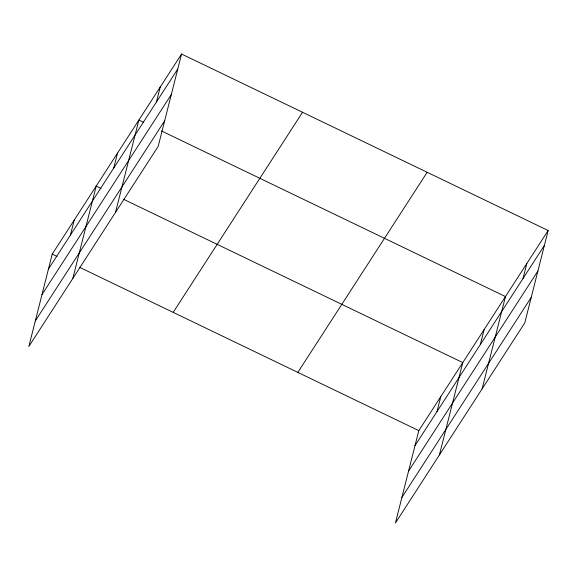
<?xml version="1.0" encoding="UTF-8"?>
<svg xmlns="http://www.w3.org/2000/svg" width="577" height="577" viewBox="0 0 577 577"><rect width="100%" height="100%" fill="white"/><g stroke="black" fill="none" stroke-linecap="round" stroke-linejoin="round"><path stroke-width="0.87" d="M181.56 54.036L52.211 254.14L28.85 346.474L158.192 146.37L181.56 54.036L548.15 230.526L524.789 322.86L395.44 522.964L418.808 430.63L548.15 230.526M70.423 235.07L74.202 220.125M72.825 278.439L96.193 186.104L101.033 188.434M113.748 168.037L117.535 153.085M115.508 212.401L138.877 120.074L143.716 122.403M156.432 102.006L160.218 87.055M437.013 411.56L440.792 396.615M439.422 454.928L462.783 362.594L123.615 199.303M480.345 344.527L484.125 329.575M482.105 388.891L505.466 296.564L161.459 130.943M523.029 278.489L526.808 263.545M48.432 269.091L177.774 68.988M41.97 294.623L171.311 94.52M35.312 320.935L164.654 120.831M173.187 312.381L302.536 112.277M297.833 372.389L427.175 172.285M415.022 445.581L544.371 245.477M408.559 471.113L537.908 271.01M401.902 497.424L531.251 297.321M52.211 254.14L57.051 256.469M79.633 267.339L418.808 430.63"/></g></svg>
